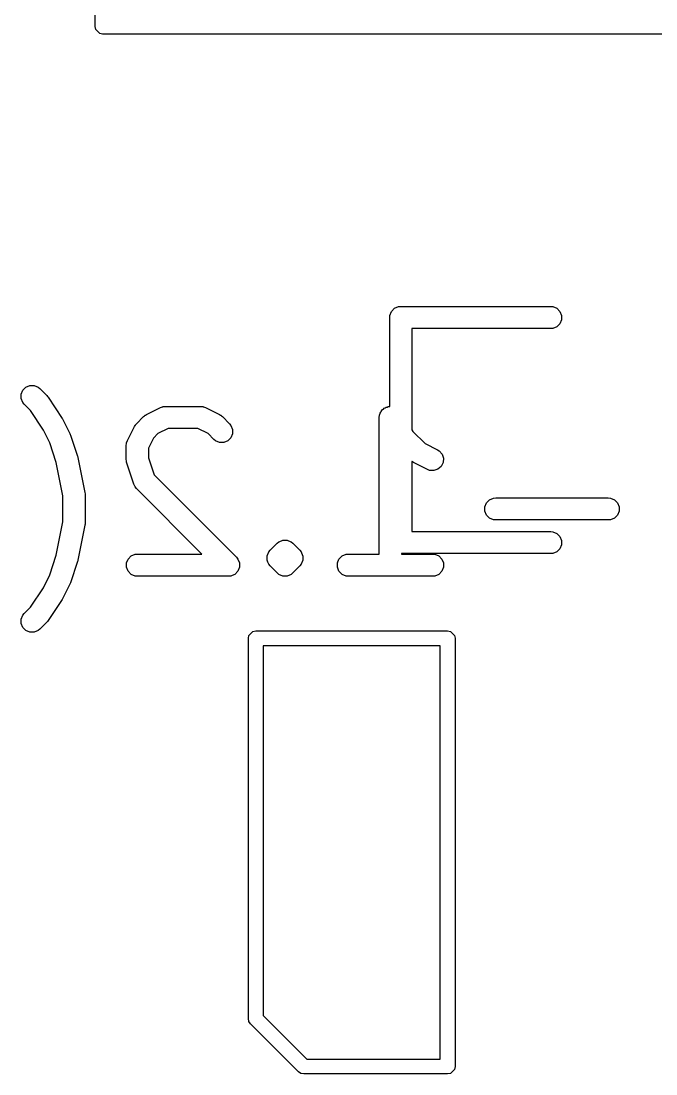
# Model space of a CAD drawing. Extents: x -2.1 to 1.75, y 0.25 to 2.72.
# Drawn here: x -1.0613 to -0.8919, y 1.8433 to 2.124 of the extents above; entities that cross this region are included whole.
import ezdxf

# ---------------------------------------------------------------- set-up
doc = ezdxf.new("R2010")
doc.units = 0
doc.header["$MEASUREMENT"] = 0
doc.layers.add('BLACK', color=7, linetype='CONTINUOUS')

msp = doc.modelspace()

# ---------------------------------------------------------------- linework, layer by layer
at = {"layer": 'BLACK', "linetype": 'CONTINUOUS'}
for p, q in [((-1.0415, 2.12254), (-1.0415, 2.16808)), ((-1.04135, 2.12179), (-1.0415, 2.12254)), ((-1.04028, 2.12072), (-1.04135, 2.12179)), ((-1.03953, 2.12057), (-1.04028, 2.12072)), ((-0.88205, 2.12057), (-1.03953, 2.12057)), ((-0.9629, 2.04558), (-0.96246, 2.04664)), ((-0.96246, 2.04664), (-0.96164, 2.04746)), ((-0.96164, 2.04746), (-0.96058, 2.0479)), ((-0.96058, 2.0479), (-0.96, 2.04795)), ((-0.96, 2.04795), (-0.92, 2.04795)), ((-0.92, 2.04795), (-0.91942, 2.0479)), ((-0.91942, 2.0479), (-0.91836, 2.04746)), ((-0.91836, 2.04746), (-0.91754, 2.04664)), ((-0.91754, 2.04664), (-0.9171, 2.04558)), ((-0.96295, 2.045), (-0.9629, 2.04558)), ((-0.96295, 2.02127), (-0.96295, 2.045)), ((-0.9171, 2.04442), (-0.91754, 2.04336)), ((-0.9171, 2.04558), (-0.9171, 2.04442)), ((-0.92, 2.04205), (-0.95705, 2.04205)), ((-0.95705, 2.04205), (-0.95705, 2.01508)), ((-0.91942, 2.0421), (-0.92, 2.04205)), ((-0.91836, 2.04254), (-0.91942, 2.0421)), ((-0.91754, 2.04336), (-0.91836, 2.04254)), ((-1.06003, 2.02643), (-1.05897, 2.02687)), ((-1.05897, 2.02687), (-1.05782, 2.02687)), ((-1.05782, 2.02687), (-1.05675, 2.02643)), ((-1.06129, 2.02455), (-1.06085, 2.02562)), ((-1.06129, 2.0234), (-1.06129, 2.02455)), ((-1.06085, 2.02562), (-1.06003, 2.02643)), ((-1.05675, 2.02643), (-1.0563, 2.02607)), ((-1.0563, 2.02607), (-1.05443, 2.02419)), ((-1.05443, 2.02419), (-1.05443, 2.02419)), ((-1.05443, 2.02419), (-1.05443, 2.02419)), ((-1.05443, 2.02419), (-1.05424, 2.02396)), ((-1.05424, 2.02396), (-1.05406, 2.02374)), ((-1.06085, 2.02234), (-1.06129, 2.0234)), ((-1.06048, 2.02189), (-1.06085, 2.02234)), ((-1.05881, 2.02022), (-1.06048, 2.02189)), ((-1.05406, 2.02374), (-1.05406, 2.02374)), ((-1.05406, 2.02374), (-1.05406, 2.02374)), ((-1.05406, 2.02374), (-1.05031, 2.01812)), ((-1.02784, 2.01912), (-1.02409, 2.02099)), ((-1.02409, 2.02099), (-1.02355, 2.0212)), ((-1.02355, 2.0212), (-1.02345, 2.02121)), ((-1.02345, 2.02121), (-1.02335, 2.02125)), ((-1.02335, 2.02125), (-1.02277, 2.02131)), ((-1.02277, 2.02131), (-1.0134, 2.02131)), ((-1.0134, 2.02131), (-1.01282, 2.02125)), ((-1.01282, 2.02125), (-1.01272, 2.02121)), ((-1.01272, 2.02121), (-1.01262, 2.0212)), ((-1.01262, 2.0212), (-1.01208, 2.02099)), ((-1.01208, 2.02099), (-1.00833, 2.01912)), ((-0.96415, 2.02092), (-0.96391, 2.02108)), ((-0.96391, 2.02108), (-0.96362, 2.02114)), ((-0.96362, 2.02114), (-0.96336, 2.02125)), ((-0.96336, 2.02125), (-0.96306, 2.02125)), ((-0.96306, 2.02125), (-0.96295, 2.02127)), ((-1.05533, 2.01499), (-1.05881, 2.02022)), ((-1.03048, 2.01669), (-1.02861, 2.01857)), ((-1.02861, 2.01857), (-1.02838, 2.01875)), ((-1.02838, 2.01875), (-1.02833, 2.01881)), ((-1.02833, 2.01881), (-1.02824, 2.01887)), ((-1.02824, 2.01887), (-1.02816, 2.01893)), ((-1.02816, 2.01893), (-1.02809, 2.01896)), ((-1.02809, 2.01896), (-1.02784, 2.01912)), ((-1.00833, 2.01912), (-1.00808, 2.01896)), ((-1.00808, 2.01896), (-1.00801, 2.01893)), ((-1.00801, 2.01893), (-1.00793, 2.01887)), ((-1.00793, 2.01887), (-1.00784, 2.01881)), ((-1.00784, 2.01881), (-1.00779, 2.01875)), ((-1.00779, 2.01875), (-1.00756, 2.01857)), ((-1.00756, 2.01857), (-1.00569, 2.01669)), ((-0.96573, 2.01836), (-0.96568, 2.01893)), ((-0.96573, 2.01835), (-0.96573, 2.01836)), ((-0.96573, 2.01836), (-0.96573, 2.01836)), ((-0.96573, 2.01836), (-0.96573, 2.01836)), ((-0.96573, 1.98194), (-0.96573, 2.01835)), ((-0.96568, 2.01893), (-0.96556, 2.0192)), ((-0.96556, 2.0192), (-0.96551, 2.01949)), ((-0.96551, 2.01949), (-0.96535, 2.01973)), ((-0.96535, 2.01973), (-0.96523, 2.01999)), ((-0.96523, 2.01999), (-0.96503, 2.0202)), ((-0.96503, 2.0202), (-0.96487, 2.02044)), ((-0.96487, 2.02044), (-0.96462, 2.0206)), ((-0.96462, 2.0206), (-0.96442, 2.02081)), ((-0.96442, 2.02081), (-0.96415, 2.02092)), ((-1.05031, 2.01812), (-1.05022, 2.01795)), ((-1.05022, 2.01795), (-1.05013, 2.0178)), ((-1.05013, 2.0178), (-1.04825, 2.01405)), ((-1.03291, 2.01218), (-1.03104, 2.01592)), ((-1.03104, 2.01592), (-1.03088, 2.01617)), ((-1.03088, 2.01617), (-1.03085, 2.01624)), ((-1.03085, 2.01624), (-1.03078, 2.01633)), ((-1.03078, 2.01633), (-1.03073, 2.01641)), ((-1.03073, 2.01641), (-1.03067, 2.01647)), ((-1.03067, 2.01647), (-1.03048, 2.01669)), ((-1.02207, 2.0154), (-1.02477, 2.01405)), ((-1.0141, 2.0154), (-1.02207, 2.0154)), ((-1.0114, 2.01405), (-1.0141, 2.0154)), ((-1.00569, 2.01669), (-1.00532, 2.01624)), ((-1.00532, 2.01624), (-1.00488, 2.01518)), ((-1.05363, 2.0116), (-1.05533, 2.01499)), ((-1.04825, 2.01405), (-1.04818, 2.01385)), ((-1.04818, 2.01385), (-1.04809, 2.01366)), ((-1.04809, 2.01366), (-1.04622, 2.00804)), ((-1.02597, 2.01285), (-1.02732, 2.01016)), ((-1.02477, 2.01405), (-1.02597, 2.01285)), ((-1.00986, 2.01252), (-1.0114, 2.01405)), ((-1.00532, 2.01296), (-1.00613, 2.01215)), ((-1.00488, 2.01403), (-1.00532, 2.01296)), ((-1.00488, 2.01518), (-1.00488, 2.01403)), ((-0.95705, 2.01508), (-0.95674, 2.01461)), ((-0.95674, 2.01461), (-0.95353, 2.01141)), ((-1.05188, 2.00635), (-1.05363, 2.0116)), ((-1.03322, 2.01085), (-1.03317, 2.01143)), ((-1.03322, 2.00711), (-1.03322, 2.01085)), ((-1.03317, 2.01143), (-1.03313, 2.01153)), ((-1.03313, 2.01153), (-1.03312, 2.01163)), ((-1.03312, 2.01163), (-1.03291, 2.01218)), ((-1.02732, 2.01016), (-1.02732, 2.00758)), ((-1.00941, 2.01215), (-1.00986, 2.01252)), ((-1.00835, 2.01171), (-1.00941, 2.01215)), ((-1.0072, 2.01171), (-1.00835, 2.01171)), ((-1.00613, 2.01215), (-1.0072, 2.01171)), ((-0.95353, 2.01141), (-0.95021, 2.00975)), ((-0.95021, 2.00975), (-0.94972, 2.00944)), ((-1.04622, 2.00804), (-1.04618, 2.00786)), ((-1.04618, 2.00786), (-1.04612, 2.00768)), ((-1.04612, 2.00768), (-1.04425, 1.99831)), ((-1.03319, 2.00681), (-1.03322, 2.00711)), ((-1.02732, 2.00758), (-1.02582, 2.00308)), ((-0.94972, 2.00944), (-0.94897, 2.00857)), ((-0.94897, 2.00857), (-0.9486, 2.00747)), ((-0.9486, 2.00747), (-0.94868, 2.00633)), ((-1.0501, 1.99744), (-1.05188, 2.00635)), ((-1.0332, 2.00674), (-1.03319, 2.00681)), ((-1.03318, 2.00663), (-1.0332, 2.00674)), ((-1.03317, 2.00653), (-1.03318, 2.00663)), ((-1.03314, 2.00646), (-1.03317, 2.00653)), ((-1.03307, 2.00617), (-1.03314, 2.00646)), ((-1.0312, 2.00055), (-1.03307, 2.00617)), ((-0.957, 2.00659), (-0.95705, 2.00662)), ((-0.95705, 2.00662), (-0.95705, 1.98795)), ((-0.95692, 2.00652), (-0.957, 2.00659)), ((-0.95685, 2.00649), (-0.95692, 2.00652)), ((-0.9566, 2.00634), (-0.95685, 2.00649)), ((-0.95285, 2.00446), (-0.9566, 2.00634)), ((-0.95231, 2.00426), (-0.95285, 2.00446)), ((-0.95116, 2.00418), (-0.95231, 2.00426)), ((-0.95007, 2.00454), (-0.95116, 2.00418)), ((-0.9492, 2.00529), (-0.95007, 2.00454)), ((-0.94868, 2.00633), (-0.9492, 2.00529)), ((-1.02582, 2.00308), (-1.00381, 1.98107)), ((-1.03096, 2.00002), (-1.0312, 2.00055)), ((-1.03089, 1.99994), (-1.03096, 2.00002)), ((-1.03085, 1.99984), (-1.03089, 1.99994)), ((-1.03048, 1.99939), (-1.03085, 1.99984)), ((-1.01303, 1.98194), (-1.03048, 1.99939)), ((-1.0501, 1.99052), (-1.0501, 1.99744)), ((-1.04425, 1.99831), (-1.04425, 1.99831)), ((-1.04425, 1.99831), (-1.04425, 1.99831)), ((-1.04425, 1.99831), (-1.04422, 1.99804)), ((-1.04422, 1.99804), (-1.04419, 1.99773)), ((-1.04419, 1.99773), (-1.04419, 1.99773)), ((-1.04419, 1.99773), (-1.04419, 1.99773)), ((-1.04419, 1.99773), (-1.04419, 1.99023)), ((-0.93711, 1.99562), (-0.9363, 1.99644)), ((-0.9363, 1.99644), (-0.93523, 1.99688)), ((-0.93523, 1.99688), (-0.93466, 1.99693)), ((-0.93466, 1.99693), (-0.90466, 1.99693)), ((-0.90466, 1.99693), (-0.90409, 1.99688)), ((-0.90409, 1.99688), (-0.90302, 1.99644)), ((-0.90302, 1.99644), (-0.90221, 1.99562)), ((-0.93755, 1.99456), (-0.93711, 1.99562)), ((-0.93755, 1.99341), (-0.93755, 1.99456)), ((-0.93711, 1.99234), (-0.93755, 1.99341)), ((-0.90221, 1.99562), (-0.90177, 1.99456)), ((-0.90177, 1.99341), (-0.90221, 1.99234)), ((-0.90177, 1.99456), (-0.90177, 1.99341)), ((-1.05188, 1.98162), (-1.0501, 1.99052)), ((-1.04419, 1.99023), (-1.04422, 1.98994)), ((-1.04419, 1.99023), (-1.04419, 1.99023)), ((-1.04419, 1.99023), (-1.04419, 1.99023)), ((-0.9363, 1.99153), (-0.93711, 1.99234)), ((-0.93523, 1.99109), (-0.9363, 1.99153)), ((-0.93466, 1.99103), (-0.93523, 1.99109)), ((-0.90466, 1.99103), (-0.93466, 1.99103)), ((-0.90409, 1.99109), (-0.90466, 1.99103)), ((-0.90302, 1.99153), (-0.90409, 1.99109)), ((-0.90221, 1.99234), (-0.90302, 1.99153)), ((-1.04425, 1.98965), (-1.04612, 1.98028)), ((-1.04422, 1.98994), (-1.04425, 1.98966)), ((-1.04425, 1.98966), (-1.04425, 1.98966)), ((-1.04425, 1.98966), (-1.04425, 1.98965)), ((-0.95705, 1.98795), (-0.92, 1.98795)), ((-0.92, 1.98795), (-0.91942, 1.9879)), ((-0.91942, 1.9879), (-0.91836, 1.98746)), ((-0.91836, 1.98746), (-0.91754, 1.98664)), ((-0.99486, 1.98295), (-0.99299, 1.98482)), ((-0.99299, 1.98482), (-0.99254, 1.98519)), ((-0.99254, 1.98519), (-0.99182, 1.98549)), ((-0.99254, 1.98519), (-0.99254, 1.98519)), ((-0.99182, 1.98549), (-0.99148, 1.98563)), ((-0.99148, 1.98563), (-0.99032, 1.98563)), ((-0.99032, 1.98563), (-0.99032, 1.98563)), ((-0.99032, 1.98563), (-0.98998, 1.98549)), ((-0.98998, 1.98549), (-0.98926, 1.98519)), ((-0.98926, 1.98519), (-0.98926, 1.98519)), ((-0.98926, 1.98519), (-0.98881, 1.98482)), ((-0.98881, 1.98482), (-0.98694, 1.98295)), ((-0.91754, 1.98664), (-0.9171, 1.98558)), ((-0.9171, 1.98558), (-0.9171, 1.98442)), ((-1.03191, 1.98144), (-1.03085, 1.98188)), ((-1.03085, 1.98188), (-1.03027, 1.98194)), ((-1.03027, 1.98194), (-1.01303, 1.98194)), ((-0.99567, 1.98143), (-0.99523, 1.9825)), ((-0.99523, 1.9825), (-0.99486, 1.98295)), ((-0.98694, 1.98295), (-0.98657, 1.9825)), ((-0.98657, 1.9825), (-0.98618, 1.98155)), ((-0.97567, 1.98144), (-0.9746, 1.98188)), ((-0.9746, 1.98188), (-0.97403, 1.98194)), ((-0.97403, 1.98194), (-0.96573, 1.98194)), ((-0.92, 1.98205), (-0.95983, 1.98205)), ((-0.95983, 1.98205), (-0.95983, 1.98194)), ((-0.95983, 1.98194), (-0.95153, 1.98194)), ((-0.95153, 1.98194), (-0.95095, 1.98188)), ((-0.95095, 1.98188), (-0.94989, 1.98144)), ((-0.91942, 1.9821), (-0.92, 1.98205)), ((-0.91836, 1.98254), (-0.91942, 1.9821)), ((-0.91754, 1.98336), (-0.91836, 1.98254)), ((-0.9171, 1.98442), (-0.91754, 1.98336)), ((-1.05363, 1.97637), (-1.05188, 1.98162)), ((-1.04622, 1.97992), (-1.04809, 1.9743)), ((-1.04618, 1.9801), (-1.04622, 1.97992)), ((-1.04612, 1.98028), (-1.04618, 1.9801)), ((-1.03317, 1.97956), (-1.03273, 1.98062)), ((-1.03317, 1.97841), (-1.03317, 1.97956)), ((-1.03273, 1.98062), (-1.03191, 1.98144)), ((-1.00381, 1.98107), (-1.00344, 1.98062)), ((-1.00344, 1.98062), (-1.003, 1.97956)), ((-1.003, 1.97956), (-1.003, 1.97841)), ((-0.99567, 1.98028), (-0.99567, 1.98143)), ((-0.99547, 1.9798), (-0.99567, 1.98028)), ((-0.99523, 1.97922), (-0.99547, 1.9798)), ((-0.99486, 1.97877), (-0.99523, 1.97922)), ((-0.98657, 1.97922), (-0.98694, 1.97877)), ((-0.98613, 1.98028), (-0.98657, 1.97922)), ((-0.98618, 1.98155), (-0.98613, 1.98143)), ((-0.98613, 1.98143), (-0.98613, 1.98028)), ((-0.97692, 1.97956), (-0.97648, 1.98062)), ((-0.97692, 1.97841), (-0.97692, 1.97956)), ((-0.97648, 1.98062), (-0.97567, 1.98144)), ((-0.94989, 1.98144), (-0.94908, 1.98062)), ((-0.94908, 1.98062), (-0.94863, 1.97956)), ((-0.94863, 1.97956), (-0.94863, 1.97841)), ((-1.05533, 1.97297), (-1.05363, 1.97637)), ((-1.03273, 1.97734), (-1.03317, 1.97841)), ((-1.03191, 1.97653), (-1.03273, 1.97734)), ((-1.03085, 1.97609), (-1.03191, 1.97653)), ((-1.03027, 1.97603), (-1.03085, 1.97609)), ((-1.00532, 1.97609), (-1.0059, 1.97603)), ((-1.00501, 1.97622), (-1.00532, 1.97609)), ((-1.00426, 1.97653), (-1.00501, 1.97622)), ((-1.00344, 1.97734), (-1.00426, 1.97653)), ((-1.003, 1.97841), (-1.00344, 1.97734)), ((-0.99299, 1.9769), (-0.99486, 1.97877)), ((-0.99254, 1.97653), (-0.99299, 1.9769)), ((-0.99148, 1.97609), (-0.99254, 1.97653)), ((-0.99032, 1.97609), (-0.99148, 1.97609)), ((-0.99148, 1.97609), (-0.99148, 1.97609)), ((-0.98926, 1.97653), (-0.99032, 1.97609)), ((-0.99032, 1.97609), (-0.99032, 1.97609)), ((-0.98881, 1.9769), (-0.98926, 1.97653)), ((-0.98694, 1.97877), (-0.98881, 1.9769)), ((-0.97648, 1.97734), (-0.97692, 1.97841)), ((-0.97567, 1.97653), (-0.97648, 1.97734)), ((-0.9746, 1.97609), (-0.97567, 1.97653)), ((-0.97403, 1.97603), (-0.9746, 1.97609)), ((-0.95095, 1.97609), (-0.95153, 1.97603)), ((-0.94989, 1.97653), (-0.95095, 1.97609)), ((-0.94908, 1.97734), (-0.94989, 1.97653)), ((-0.94863, 1.97841), (-0.94908, 1.97734)), ((-1.04825, 1.97391), (-1.05013, 1.97016)), ((-1.04818, 1.97411), (-1.04825, 1.97391)), ((-1.04809, 1.9743), (-1.04818, 1.97411)), ((-1.0059, 1.97603), (-1.03027, 1.97603)), ((-0.95153, 1.97603), (-0.97403, 1.97603)), ((-1.05881, 1.96774), (-1.05533, 1.97297)), ((-1.06048, 1.96607), (-1.05881, 1.96774)), ((-1.05031, 1.96985), (-1.05406, 1.96422)), ((-1.05022, 1.97001), (-1.05031, 1.96985)), ((-1.05013, 1.97016), (-1.05022, 1.97001)), ((-1.06129, 1.96456), (-1.06085, 1.96563)), ((-1.06085, 1.96563), (-1.06048, 1.96607)), ((-1.06129, 1.96341), (-1.06129, 1.96456)), ((-1.06085, 1.96234), (-1.06129, 1.96341)), ((-1.06003, 1.96153), (-1.06085, 1.96234)), ((-1.05443, 1.96377), (-1.0563, 1.9619)), ((-1.05424, 1.964), (-1.05443, 1.96377)), ((-1.05443, 1.96377), (-1.05443, 1.96377)), ((-1.05443, 1.96377), (-1.05443, 1.96377)), ((-1.05406, 1.96422), (-1.05424, 1.964)), ((-1.05406, 1.96422), (-1.05406, 1.96422)), ((-1.05406, 1.96422), (-1.05406, 1.96422)), ((-1.05897, 1.96109), (-1.06003, 1.96153)), ((-1.05782, 1.96109), (-1.05897, 1.96109)), ((-1.05675, 1.96153), (-1.05782, 1.96109)), ((-1.0563, 1.9619), (-1.05675, 1.96153)), ((-1.00065, 1.95949), (-1.0005, 1.96024)), ((-1.00065, 1.85811), (-1.00065, 1.95949)), ((-1.0005, 1.96024), (-0.99943, 1.96131)), ((-0.99943, 1.96131), (-0.99868, 1.96146)), ((-0.99868, 1.96146), (-0.9475, 1.96146)), ((-0.9475, 1.96146), (-0.94675, 1.96131)), ((-0.94675, 1.96131), (-0.94568, 1.96024)), ((-0.94568, 1.96024), (-0.94553, 1.95949)), ((-0.94553, 1.95949), (-0.94553, 1.84531)), ((-0.99671, 1.95752), (-0.99671, 1.85893)), ((-0.94947, 1.95752), (-0.99671, 1.95752)), ((-0.94947, 1.84728), (-0.94947, 1.95752)), ((-0.99671, 1.85893), (-0.98507, 1.84728)), ((-1.0005, 1.85736), (-1.00065, 1.85811)), ((-1.00007, 1.85672), (-1.0005, 1.85736)), ((-0.98728, 1.84392), (-1.00007, 1.85672)), ((-0.98507, 1.84728), (-0.94947, 1.84728)), ((-0.94568, 1.84456), (-0.94675, 1.8435)), ((-0.94553, 1.84531), (-0.94568, 1.84456)), ((-0.98664, 1.8435), (-0.98728, 1.84392)), ((-0.98589, 1.84335), (-0.98664, 1.8435)), ((-0.98664, 1.8435), (-0.98664, 1.8435)), ((-0.9475, 1.84335), (-0.98589, 1.84335)), ((-0.94675, 1.8435), (-0.9475, 1.84335))]:
    msp.add_line(p, q, dxfattribs=at)

doc.saveas('drawing.dxf')
